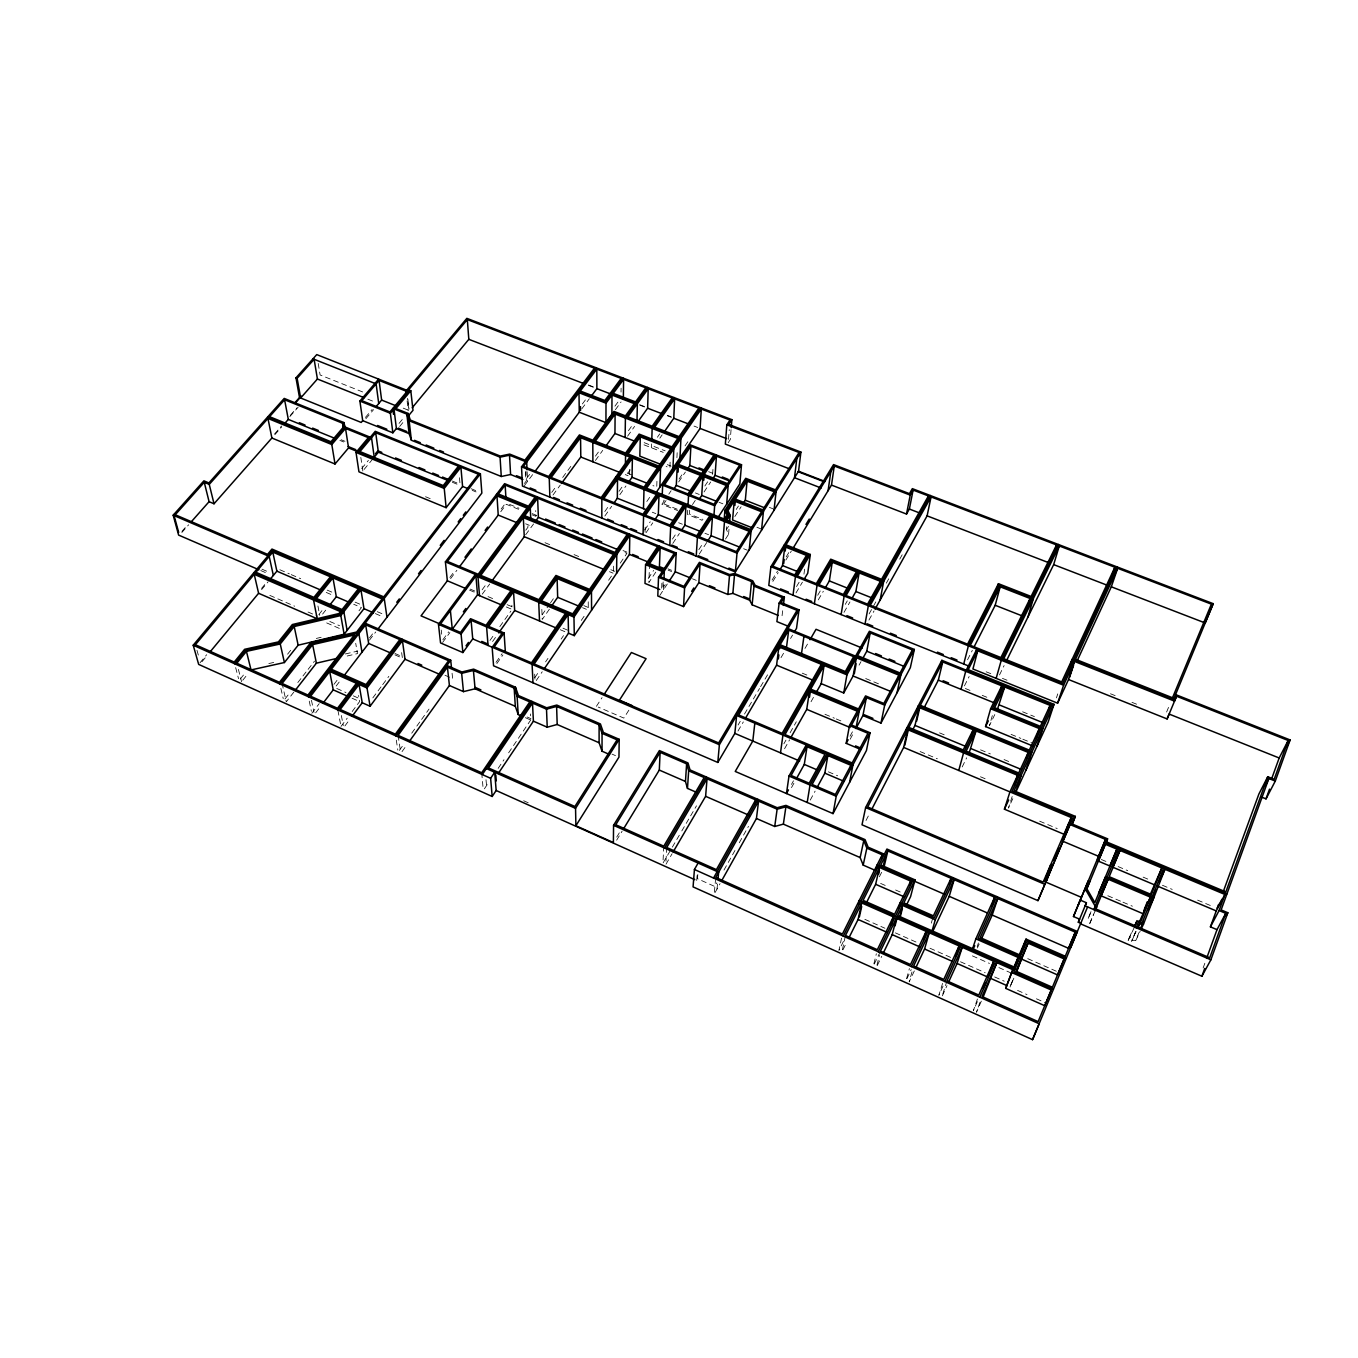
<?xml version="1.0" encoding="UTF-8"?>
<svg xmlns="http://www.w3.org/2000/svg" width="1358" height="1358" viewBox="0 0 1358 1358"><rect width="100%" height="100%" fill="white"/><g stroke="black" fill="none" stroke-linecap="round" stroke-linejoin="round"><path stroke-width="0.75" stroke-dasharray="5 3.75" d="M613.375 571.175L613.426 564.894M621.03 392.089L621.081 388.184M632.081 474.994L627.769 473.28L627.837 469.444M629.603 474.4L629.705 468.612M645.033 532.166L645.22 525.835M651.534 447.784L651.653 443.913M649.514 563.706L648.903 582.497L655.914 571.905M656.933 481.309L656.746 487.064L652.943 485.57M677.235 509.216L663.773 503.869L663.926 500.05M661.669 588.15L661.923 581.903M663.145 581.971L662.891 588.235L665.216 584.687M663.536 589.762L663.79 583.516M670.122 462.178L669.884 467.95L666.133 466.473M676.929 457.697L677.286 449.99M663.79 846.17L662.925 863.213L671.31 848.869M666.727 847.477L665.81 864.52L672.091 853.741M687.725 510.252L687.487 514.478L702.222 520.352M689.592 510.235L689.372 514.054L702.935 519.452M712.594 474.383L713.001 468.629M728.516 439.364L729.263 429.705M731.062 429.62L730.281 439.585L727.107 444.321M696.705 880.51L697.163 874.688M697.808 874.484L697.469 878.711L714.783 886.485L716.837 882.836M725.495 539.075L728.584 534.254L726.445 529.569L726.785 525.359M728.584 534.254L729.28 525.818M714.342 892.121L715.547 879.526M717.007 889.066L717.635 882.751M782.072 615.7L783.091 607.45M803.953 574.145L804.802 567.882M841.536 938.14L838.955 950.345L843.607 941.043M842.435 949.683L845.474 935.458M873.89 963.824L876.351 953.74M876.962 965.199L879.458 955.132M906.618 978.524L909.402 968.543M911.982 971.938L909.164 981.919L914.307 970.953M931.316 923.134L932.878 917.668M992.325 715.615L989.473 725.528L994.905 714.325M942.571 983.396L938.853 995.278L943.895 984.21M946.967 980.849L941.977 996.67L947.001 985.602M1012.168 796.535L1008.451 808.061L1013.747 796.603M1056.439 697.876L1057.763 693.87M977.2 946.577L978.405 942.978M977.437 999.013L973.33 1010.776L978.252 999.59M979.933 1002.391L976.47 1012.202L981.393 1000.999M1203.137 967.965L1205.921 960.293M1010.029 987.062L1013 979.118M1012.627 980.34L1010.641 985.636L1014.375 976.962M1136.052 931.299L1131.842 940.33L1135.882 940.33L1138.87 932.708M1135.526 931.911L1133.37 937.393L1129.33 937.393L1128.125 940.449M1089.829 923.321L1093.597 914.172M1166.607 712.033L1169.917 704.055M1089.761 923.542L1095.94 908.977M977.404 947.952L979.152 944.082M1129.33 937.393L1132.691 930.162M1128.362 940.177L1135.067 925.749M1131.503 941.535L1135.899 931.978M906.923 978.711L911.218 969.578M1135.882 940.33L1140.126 931.299M874.263 964.027L879.526 953.18M877.336 965.402L881.715 956.355M962.194 766.931L966.658 757.798M999.505 674.943L1004.105 665.59M842.945 949.819L846.73 942.231M879.39 876.776L881.902 871.751M964.435 685.875L969.154 676.505M967.558 659.767L972.328 650.38M866.014 820.47L869.884 812.984M850.057 736.223L853.91 729.093M850.142 739.261L853.995 732.132M810.251 800.117L815.106 791.137M791.476 784.449L793.479 780.816M791.493 787.623L794.447 782.259M859.088 665.148L861.006 661.669M715.089 892.495L720.046 883.634M868.95 620.063L874.043 610.947M723.967 870.088L735.204 850.04M739.278 842.758L748.462 826.36M869.12 613.901L876.929 599.913M886.316 583.159L890.441 575.775M899.743 559.156L902.832 553.623M784.568 748.733L789.609 739.787M811.032 701.73L814.087 696.298M783.889 743.794L785.959 740.127M790.101 732.777L796.314 721.777M845.304 604.344L847.29 600.864M844.014 612.356L849.955 601.934M804.971 648.445L808.995 641.485M672.363 847.086L680.748 832.743M681.801 830.943L696.484 805.837M818.297 599.863L823.321 591.256M738.09 724.985L740.229 721.336M744.507 714.036L759.512 688.523M760.582 686.69L769.154 672.108M790.56 638.481L792.546 635.103M737.971 731.062L743.335 721.913M781.02 657.611L784.211 652.163M817.703 595.279L821.777 588.337M796.009 592.92L802.408 582.175M796.535 586.554L799.726 581.224M772.04 580.07L777.472 571.175M786.197 556.865L789.49 551.467M616.702 837.122L620.012 831.69M772.855 581.411L778.219 572.601M785.858 560.056L791.273 551.161M616.651 840.178L622.117 831.181M628.856 710.2L623.831 718.093L598.25 707.077M736.223 509.454L738.429 506.008M726.445 529.569L728.499 526.378M734.848 516.515L741.129 506.755M698.827 549.684L703.155 543.03M699.234 554.047L706.788 542.385M596.417 706.296L602.052 697.622M659.767 595.517L667.796 583.227M648.241 578.559L653.622 570.428M672.821 543.404L679.39 533.49M692.478 504.599L696.977 497.843M704.87 485.994L708.18 481.021M672.465 539.075L676.861 532.472M704.055 491.952L710.675 481.988M484.382 788.811L488.863 782.174M498.165 768.356L503.971 759.716M508.622 752.824L530.706 720.012L530.401 713.969M646.085 532.642L652.757 522.813M581.275 620.419L585.96 613.544M608.622 580.222L613.358 573.263L609.487 571.684M620.25 563.146L626.904 553.368L623.05 551.806M664.198 500.915L661.889 504.293L677.642 510.574M668.781 494.159L671.09 490.781M679.068 479.034L683.566 472.397M644.677 529.976L650.227 521.795M663.773 503.869L666.048 500.508M678.661 481.954L685.366 472.075M534.797 677.642L539.584 670.631M545.577 661.872L547.97 658.375M561.126 639.109L563.519 635.612M536.257 680.528L542.232 671.769M646.815 501.509L651.229 495.093M685.043 445.882L689.643 439.194M549.362 609.233L542.232 619.452L541.74 607.009M542.063 614.919L549.277 604.582M550.482 602.85L555.303 595.958M496.841 663.57L502.901 654.946M604.802 511.559L609.555 504.786M619.01 491.324L623.712 484.653M657.391 437.242L659.716 433.932M604.853 516.023L611.66 506.33M619.842 494.668L625.936 485.977M659.818 438.193L662.144 434.883M627.769 473.28L630.18 469.868M495.993 662.348L502.07 653.707M489.983 640.416L494.889 633.524M499.812 626.632L510.863 611.134M492.581 641.519L497.486 634.627M628.448 430.673L632.811 424.596M399.371 750.397L404.311 743.505M411.729 733.184L420.386 721.132M421.608 719.417L429.026 709.08M627.583 436.19L634.593 426.395M402.036 751.619L406.891 744.846M595.415 460.498L602.731 450.364M595.432 456.152L600.321 449.396M482.26 594.176L489.678 584.042M525.665 534.78L533.558 523.967M442.878 639.788L448.683 631.86M551.738 492.394L556.593 485.757M562.67 477.473L572.38 464.215M614.936 406.161L618.552 401.221M442.606 642.453L449.871 632.556M482.158 589.779L485.825 584.772M525.767 530.214L527.956 527.227L527.77 523.407M552.978 495.042L560.226 485.129M615.395 409.709L621.064 401.951M372.822 697.893L381.445 686.299M382.684 684.636L388.846 676.352M450.601 578.644L456.865 570.275M500.762 511.711L506.313 504.293L521.116 510.319M341.011 726.428L347.224 718.144M352.18 711.524L359.615 701.577L358.546 695.483M529.603 474.417L525.835 479.459L525.461 471.752M582.378 403.954L586.011 399.099M524.409 483.465L526.361 480.868L525.919 471.226M524.375 485.655L532.625 474.621M581.801 408.826L589.338 398.743M344.898 725.953L349.855 719.333M449.854 577.422L454.896 570.699M501.17 509.012L505.77 502.867M311.814 713.306L319.198 703.665M333.949 684.364L337.667 679.509M369.495 637.904L374.638 631.164M369.444 640.178L375.708 631.979M315.684 712.831L320.709 706.262M336.139 686.045L341.062 679.594M358.987 610.777L361.466 607.603L353.725 604.276M284.976 698.997L290.12 692.41M297.826 682.548L301.68 677.608M302.953 675.961L306.806 671.022M308.096 669.375L314.513 661.142M293.803 692.156L286.283 701.814L282.549 685.518M287.573 654.2L292.564 647.919M318.824 614.597L323.815 608.299M322.593 614.105L326.327 609.386M240.298 678.966L245.408 672.634M242.759 680.239L247.496 674.349M199.999 662.789L206.688 654.709M261.534 588.438L266.898 581.988M202.002 661.686L207.401 655.167M261.585 589.661L268.12 581.767M361.652 468.561L368.408 460.396M399.048 423.407L404.141 417.262M364.097 469.461L372.958 458.732M399.642 426.48L404.99 420.012M365.879 418.739L373.586 409.607M365.404 417.449L372.16 409.454M290.442 415.175L296.791 407.977M274.656 433.864L281.564 426.005M289.865 416.583L298.166 407.162M274.808 434.73L281.547 427.057M181.921 531.351L187.302 525.257M181.853 532.489L188.66 524.782M316.278 638.447L322.287 637.021M345.356 653.962L357.697 651.093M347.207 655.999L357.477 653.605L355.711 643.285M268.85 663.536L276.692 661.787M588.506 384.976L594.414 387.251M639.703 404.701L645.61 406.976M667.27 415.31L671.208 416.821M588.625 385.468L594.515 387.743M639.771 405.176L645.237 407.281M667.406 415.82L671.361 417.347M694.006 426.072L697.689 427.481M644.184 442.657L651.551 445.543M653.996 446.493L665.148 450.839M643.981 444.83L663.247 452.367M708.621 471.684L712.509 473.212M667.304 464.657L671.124 466.15M769.409 507.383L773.33 508.927M695.415 492.954L699.234 494.465M719.044 502.29L722.897 503.801M625.257 474.604L628.126 475.741M756.949 527.294L760.819 528.822M362.637 391.953L320.115 374.978L318.095 362.756M403.224 408.147L409.013 410.456L407.621 398.318M1110.488 693.768L1116.344 696.094M1131.961 702.341L1137.817 704.683M652.264 512.204L655.795 513.613M678.644 522.745L682.344 524.222M704.921 533.253L708.57 534.712M743.624 548.717L747.375 550.211M367.865 399.184L375.623 402.291M986.146 671.786L991.934 674.128M1002.408 678.355L1008.128 680.647M965.368 688.523L970.987 690.798M982.224 695.364L987.843 697.656M1022.625 711.796L1034.389 716.583M452.299 481.055L460.124 484.229M471.073 488.693L478.254 491.613M509.556 504.395L518.977 508.231M532.183 513.596L537.853 515.904M623.016 550.55L626.904 552.129M667.949 568.832L671.616 570.309M692.461 578.797L696.281 580.358M452.367 482.294L460.158 485.451M472.211 490.357L476.064 491.936M532.217 514.835L535.918 516.346L535.68 510.608M668.119 570.139L671.599 571.548M341.164 439.737L344.966 441.299M339.89 440.416L343.71 441.978M525.631 523.798L529.348 525.325M545.016 542.708L550.822 545.101M574.061 554.624L579.866 557.001M610.828 569.715L614.699 571.294M1011.048 734.372L1020.86 738.396M1022.829 739.21L1032.64 743.233M425.546 496.739L431.42 499.15M865.725 678.559L879.067 684.042M802.255 673.161L807.908 675.486M939.566 732.879L945.423 735.306M980.578 749.854L990.355 753.911M1004.071 759.58L1009.945 762.025M583.838 605.617L589.678 608.061M582.565 607.705L586.384 609.301M920.13 751.568L937.36 758.766M980.493 776.776L986.248 779.186M824.951 714.257L834.372 718.195M836.256 718.976L841.909 721.336M1039.651 821.183L1057.186 828.55M470.157 589.083L475.826 591.477M488.014 596.603L493.752 599.031M507.162 604.683L514.835 607.909M562.976 628.194L568.646 630.587M469.562 590.153L475.13 592.495M506.347 606.975L512.085 609.403L511.847 605.244M560.26 629.722L565.913 632.098M1101.287 859.478L1108.671 862.602M1118.126 866.591L1127.751 870.648M1143.13 877.132L1148.885 879.56M1162.448 885.28L1172.209 889.405M1197.62 900.133L1213.254 906.72M828.38 771.836L837.665 775.791M1107.822 895.737L1121.046 901.373M1122.947 902.17L1132.385 906.21M279.85 569.749L289.322 573.823M291.223 574.638L300.695 578.712M327.21 590.136L332.897 592.58M355.1 602.137L360.634 604.514M377.252 611.677L382.803 614.054M326.226 592.428L331.929 594.872M375.402 613.612L383.024 616.888M262.009 569.189L269.767 572.55M260.787 570.564L268.426 573.857M269.818 595.398L294.652 606.194M308.028 612.017L317.568 616.159M329.824 621.489L339.551 625.715M326.684 622.915L339.975 628.686M394.94 653.47L402.596 656.797M444.949 675.232L452.638 678.593L451.993 672.465M394.906 654.862L402.409 658.138L401.544 651.959M527.108 716.99L530.91 718.654M612.017 754.114L615.48 755.625M525.359 717.669L530.706 720.012M880.629 883.43L886.265 885.891M895.618 889.999L903.121 893.275M1027.734 958.663L1056.711 971.394M972.413 955.879L989.456 963.416M998.911 967.592L1012.151 973.465M864.859 919.332L884.941 928.244M895.397 932.878L916.582 942.282M930.009 948.24L950.99 957.56M960.513 961.787L985.144 972.718M994.667 976.945L1004.241 981.206M1017.566 990.406L1027.004 994.599M1036.443 998.792L1045.864 1002.985M336.75 688.472L345.984 692.58M353.352 695.856L358.885 698.318M352.078 698.233L359.615 701.577M523.662 800.745L529.399 803.325M196.961 650.278L199.083 657.73M238.414 669.392L241.571 681.716M235.664 667.627L238.533 678.711M280.868 688.421L283.228 698.606M309.251 701.135L311.389 711.269M311.457 700.287L314.004 712.441M317.925 605.974L319.724 615.378M337.904 710.285L340.62 724.408M341.35 715.513L343.268 725.596M396.298 740.144L397.826 750.125M398.098 735.374L400.508 751.33M360.821 457.408L362.841 470.988M407.892 399.337L409.013 409.131M407.111 400.899L408.232 410.693M441.248 630.061L441.706 634.186M481.7 772.753L483.125 788.455M459.479 477.727L459.989 483.533M486.011 779.73L486.537 785.62M534.679 674.145L534.967 680.256M527.142 471.718L527.583 481.36M588.235 601.798L588.303 610.098M1090.983 911.693L1087.945 919.06L1091.017 911.761"/><path stroke-width="1.5" d="M601.815 518.077L601.832 498.98L631.809 456.661M609.436 754.454L602.035 751.212L602.052 733.337L599.099 724.832L556.61 706.432L546.51 709.165L532.506 703.088L488.557 767.983L574.892 806.499L617.075 739.855L602.052 733.337M579 392.734L579.255 412.221L605.94 422.627L606.008 403.19L612 395.059L634.305 403.649L625.461 415.854L613.952 411.406L592.886 440.196L579.425 434.916L548.683 476.488L523.458 466.388L579 392.734L606.008 403.19M612 395.059L611.881 414.513L605.94 422.627M606.398 445.305L614.953 433.491L615.106 414.088L677.829 438.413L671.955 446.901L639.109 434.102L625.597 453.063L595.347 441.163L615.106 414.088M615.649 480.987L615.683 477.15M884.33 854.216L868.135 847.188L865.063 839.617L785.959 805.379L777.2 807.721L690.034 769.918L687.997 762.941L659.394 750.567L613.561 825.324L613.392 842.554L575.894 825.732L575.554 808.366L619.197 739.312L603.376 732.454L600.423 723.95L556.78 705.057L546.68 707.79L518.433 695.534L515.497 687.233L473.636 669.121L461.89 671.989L446.884 665.471M613.935 503.088L617.33 498.25L617.534 479.085L656.457 494.533L642.962 514.241L603.767 498.539L617.534 479.085M616.6 573.331L616.787 554.488M623.339 398.845L623.594 379.357L645.763 387.828L635.561 401.917L613.273 393.345L623.594 379.357M619.197 739.312L618.959 757.136L575.894 825.732M625.121 437.463L625.41 418.094M625.444 463.061L625.563 455.354M574.298 635.629L573.959 617.075L568.119 614.631L568.527 633.201L574.298 635.629L629.45 554.404L629.806 535.476L657.561 546.697L645.559 564.639L644.999 583.431L659.733 589.474M628.381 482.497L632.03 477.286L632.404 458.053L657.408 467.882L644.031 487.199L618.841 477.218L632.404 458.053M636.987 421.201L637.36 403.716M640.297 436.852L628.092 454.03L658.681 466.049L670.716 448.7L640.297 436.852L639.839 456.152L660.497 464.266M643.471 508.69L643.998 489.576M643.064 534.712L643.59 515.717L658.375 494.091M638.124 421.472L647.63 408.215L648.19 388.761L672.193 397.945L652.163 426.208L627.905 416.804L648.19 388.761M651.772 440.043L652.146 428.449M654.963 519.537L658.307 514.614L659.003 495.534L683.346 505.193L670.02 525.088L645.525 515.259L659.003 495.534M659.852 487.132L660.565 467.95M645.559 564.639L662.348 571.48L658.528 577.269L657.798 595.992L683.532 606.568L698.861 582.65L700.083 563.876L729.484 575.758L734.525 574.689L751.568 581.58L754.029 586.147L752.111 604.785L778.27 615.429M660.158 547.749L649.514 563.706L663.672 569.477L674.247 553.436L660.158 547.749L659.428 566.609L664.639 568.73M662.263 494.736L662.636 485.179L690.271 444.847L741.519 464.742L739.855 483.906L717.754 517.873M663.96 579.34L664.317 571.005L647.528 564.181L659.513 546.239M664.469 431.555L673.772 418.281L674.637 398.879L698.827 408.13L679.068 436.631L654.624 427.159L674.637 398.879M623.22 829.382L659.309 770.071L660.107 752.349L686.622 763.841L688.659 770.818L687.487 788.404L697.044 792.58M672.957 468.018L673.823 448.768M669.817 545.509L670.665 526.564L685.264 504.752M674.026 488.778L676.301 485.417L677.218 466.235L700.422 475.334L687.912 493.973L664.537 484.738L677.218 466.235M678.1 472.092L678.287 468.238M679.985 457.765L680.935 438.481M668.866 581.597L675.265 571.803L676.199 552.978L504.616 483.652L445.407 561.873L447.342 580.783L421.031 615.853L439.771 623.882M681.58 530.197L684.873 525.24L685.909 506.211L709.894 515.734L696.756 535.782L672.6 526.106L685.909 506.211M687.606 468.782L689.83 465.488L690.899 446.239L713.935 455.185L701.662 473.484L678.457 464.402L690.899 446.239M687.963 506.008L688.557 495.415L715.802 454.76M683.532 606.568L684.585 587.912L700.083 563.876M656.389 492.19L700.117 428.432L701.288 409.064L730.027 420.046L726.819 424.816L725.342 444.1L789.015 468.68M696.23 556.169L697.418 537.276L711.813 515.293M699.489 498.844L701.73 495.449L702.952 476.319L726.326 485.485L713.985 504.276L690.458 494.991L702.952 476.319M703.817 480.223L704.191 474.485L716.447 456.152L739.669 465.166L727.548 483.618L704.191 474.485M687.487 788.404L685.467 781.461L686.622 763.841M712.882 478.678L715.089 475.351L716.447 456.152M707.874 540.722L711.117 535.731L712.475 516.753L749.192 531.334L736.342 551.637L699.353 536.834L712.475 516.753M713.884 516.295L714.648 505.736L741.519 464.742M694.43 869.493L693.072 886.893L1032.555 1039.651L1039.176 1023.762L694.43 869.493L698.097 863.06M731.232 427.617L731.86 419.656L466.846 318.349L406.687 390.238M724.238 518.79L724.9 510.353L745.729 478.305L775.418 489.882L799.081 452.503L726.819 424.816M722.982 540.467L724.493 521.523M726.683 504.141L728.211 485.044L676.573 464.826M673.144 851.941L705.617 796.314L707.043 778.796L755.676 799.896L755.201 803.749M729.619 521.608L730.146 515.293L727.99 510.591L734.203 501L761.566 511.762L750.414 529.399L727.022 520.131L730.146 515.293M734.203 501L732.59 520.012L751.908 527.668M734.882 505.448L735.255 501.221M752.111 604.785L749.684 600.236L732.862 593.395L727.888 594.464L729.484 575.758M475.402 574.434L438.481 624.357L440.552 642.945L462.874 652.57L461.075 634.05L471.073 620.3L502.019 633.473L492.156 647.359L493.565 665.793L717.805 762.449L719.384 744.71L799.013 609.861L781.105 602.596L784.381 597.147L755.167 585.332L752.688 580.766L734.644 573.483L729.602 574.553L699.421 562.348L683.923 586.35L660.514 576.794L676.199 552.978M732.862 593.395L734.525 574.689M596.264 367.814L521.523 466.812L522.474 486.079L735.34 571.939L737.021 553.147L800.914 452.078L728.652 424.409L731.86 419.656M743.233 503.495L745.321 500.236L747.07 481.156L774.23 491.749L762.772 509.861L735.425 499.116L747.07 481.156M749.26 549.769L751.093 530.876L616.939 477.66M718.043 878.541L718.654 872.226M717.805 762.449L734.848 733.405L736.63 715.496L852.977 764.741L849.616 782.293M749.684 600.236L751.568 581.58M761.499 530.282L763.468 511.321L733.541 499.54M774.009 510.353L776.114 491.307L746.391 479.73L726.445 510.472L728.601 515.174L725.121 520.572M1073.652 659.801L1173.533 699.455L1213.22 603.665L912.338 488.642L909.453 493.667L833.557 464.589L770.903 566.676L768.798 585.4L968.729 666.048M754.827 723.203L752.79 741.061L735.238 771.446L833.031 813.612L866.455 750.499L870.02 732.743L851.534 725.019L866.37 697.605L884.686 705.158L880.969 723.084L862.907 715.564L866.37 697.605M780.358 569.087L782.514 565.556L784.771 546.765L806.482 555.388L794.719 574.977L772.838 566.218L784.771 546.765M754.029 586.147L782.412 597.622L779.136 603.088L776.895 621.625L788.675 626.428M783.702 563.604L784.194 559.428M785.213 551.076L785.722 546.901M796.806 458.563L794.498 477.71L821.115 488.014M798.606 456.339L799.081 452.503M735.34 571.939L798.555 471.243L800.914 452.078M722.066 880.018L756.44 818.501L758.579 801.152L777.132 809.198L785.892 806.839L863.773 840.568L866.845 848.156L863.179 865.097L874.518 870.054M783.362 605.396L784.381 597.147M745.474 718.246L776.589 665.165L778.864 646.866L821.318 664.317L820.69 668.357M778.338 658.97L778.847 654.912M779.611 648.801L780.12 644.727L788.726 630.146L853.605 656.644L845.338 671.531L780.12 644.727M786.333 648.547L788.726 630.146M793.021 595.177L795.449 576.522L808.4 554.93L784.058 545.271M799.013 609.861L796.518 628.347L794.532 631.725M780.51 752.858L782.921 735.085L823.321 663.807M834.27 465.998L831.503 485.095L906.516 514.054L910.233 495.11L834.27 465.998L785.976 544.813L810.319 554.471L807.738 573.229L804.547 578.593M756.44 818.501L774.722 826.479L777.132 809.198M801.356 654.709L803.936 636.359M828.091 490.713L830.824 471.633M805.634 748.886L806.245 744.965L788.998 776.029L786.469 793.53L788.472 789.898M814.376 603.784L817.058 585.179L831.469 560.701L882.327 580.868M774.722 826.479L783.362 824.136L785.892 806.839M790.611 738.005L806.737 709.351L809.453 691.324L857.271 711.202L849.497 725.562L846.204 743.352L860.802 749.497M809.487 697.129L810.709 689.117L824.102 665.471L846.917 674.858L843.742 692.97L821.217 683.651L824.102 665.471M825.341 587.81L829.365 580.918L832.233 562.229L856.406 571.82L843.386 594.464L819.01 584.704L832.233 562.229M796.416 778.694L804.292 764.418L807.042 746.713L824.985 754.318L809.215 783.226L791.103 775.469L807.042 746.713M807.195 802.476L810.013 785.043L827.056 753.775M841.111 614.563L844.15 596.026L858.324 571.345M851.941 598.471L855.896 591.511L859.105 572.872L880.408 581.326L879.645 585.468M817.058 787.538L824.832 773.16L827.871 755.54L850.906 765.301L850.176 769.205M843.742 692.97L853.096 675.995L856.389 657.781L898.928 675.164L898.079 679.187M854.284 673.857L856.117 663.739M864.995 624.205L868.356 605.719L930.281 495.5M833.031 813.612L836.222 796.263L870.02 732.743M862.924 658.189L866.777 651.212L870.189 632.879L912.372 649.939L911.49 653.979M856.287 726.564L859.291 710.658L808.689 689.626M880.154 599.981L883.685 581.394M906.516 514.054L909.368 509.029L913.102 490.068L928.431 495.925L927.65 499.71M1037.97 900.643L1073.295 816.956L1011.982 791.341L1052.043 704.853L941.875 660.327L865.623 807.552L862.007 824.798L1037.97 900.643L1070.002 824.527L1105.548 839.431L1097.4 859.291M875.061 609.114L927.107 515.853L931.062 496.926L1056.558 544.931L1055.438 548.666M863.179 865.097L860.157 857.577L863.773 840.568M897.044 692.733L900.914 674.654L787.98 628.55M778.134 645.237L846.119 673.195L869.392 631.266L914.341 649.43L910.335 667.661L880.969 723.084M858.443 904.445L859.359 900.303M848.614 938.446L858.086 919.468L861.753 902.951L893.309 916.888L891.238 925.087M859.376 916.888L861.685 906.55M905.956 731.894L906.855 727.939L1019.654 774.773M871.802 809.232L903.664 747.426L907.704 729.67L1017.617 775.333L1014.528 785.009M875.842 870.529L877.115 864.927M904.818 745.169L908.875 727.413L919.162 707.518L973.16 729.755L970.97 737.632M866.608 902.408L875.638 884.296L879.509 867.507L910.709 881.104L909.741 884.805M881.342 858.562L882.208 854.81L866.845 848.156M878.609 874.314L879.475 870.58M916.939 711.779L918.314 705.821L1030.247 751.891M912.236 730.791L915.003 725.41L919.162 707.518M916.616 721.2L920.317 705.294L942.724 661.974L1001.814 685.858L999.505 693.836M882.768 868L885.84 854.861M883.837 867.864L887.809 850.94L951.075 878.337L949.446 883.905M940.907 664.368L941.875 660.327M923.864 708.214L938.344 680.12L942.724 661.974M898.741 908.315L900.15 902.815M883.464 952.739L892.206 934.627L896.382 918.246L926.139 931.384L923.83 939.532M895.041 925.867L897.146 917.668M963.722 664.028L968.407 645.814L999.301 585.247L1031.978 598.012M899.76 916.446L902.595 905.463L935.272 919.824L932.114 930.739M900.065 917.533L902.425 908.366M961.006 689.338L965.708 671.259M887.809 850.94L880.782 864.978L914.986 879.865L910.607 896.552L906.94 904.156M975.265 655.269L976.86 649.192L966.251 670.173M1057.61 703.172L1063.586 685.23L977.726 650.822L972.922 669.002L1057.61 703.172L1068.525 679.526L1074.568 661.448L1174.534 701.135L1176.554 696.247L1288.182 740.483L1274.177 779.305L1267.778 776.725L1258.9 794.006L1223.643 890.627M996.976 589.253L998.453 583.702L1031.095 596.451L1056.558 544.931M974.229 646.612L995.193 605.278L1000.167 586.792L1030.094 598.488L1027.955 605.855M958.748 770.461L963.569 752.875M969.323 752.315L976.046 730.944L1028.244 752.434L1026.359 758.29M996.161 678.372L1001.27 660.26M1033.557 746.289L985.569 726.581L990.644 708.74L1001.814 685.858M916.022 967.303L924.577 949.021L929.245 932.759L959.087 945.949L955.879 956.032M997.638 708.706L1004.665 687.012L1050.09 705.379L1048.138 711.32M1027.972 616.973L1033.37 598.555M932.318 932.386L949.225 896.331L954.148 879.661L994.65 897.214L991.595 906.38M1006.855 659.988L1053.672 564.622L1059.257 545.967L1114.884 567.237L1111.099 578.355M903.664 747.426L1071.241 817.533L1064.859 834.627L1004.428 809.198L1009.928 791.901L1017.617 775.333M948.682 981.902L957.067 963.45L962.228 947.324L993.716 961.243L988.794 975.231M1021.131 775.384L1015.512 792.783L1048.121 722.167L1054.012 704.327L968.22 669.664L977.726 650.822M1036.12 738.413L1039.311 728.584L990.644 708.74M1026.02 770.037L1031.724 752.485M1036.952 746.34L1042.757 728.652M972.294 949.649L975.859 938.853L994.65 897.214M1068.882 669.29L1072.226 659.241M1069.51 677.387L1073.55 665.335M992.189 915.054L997.757 898.555L1075.281 932.131L1068.559 948.325L992.189 915.054L981.749 938.276M1077.335 660.412L1111.302 586.809L1117.651 568.289L1211.387 604.14L1171.869 699.336M983.022 997.281L996.891 962.652L1012.83 969.697L1005.718 988.369L1044.743 1005.718L1051.245 990.016L1011.625 972.498L1012.83 969.697M1087.588 906.923L1080.544 923.847L1201.898 976.232L1210.878 959.817L1227.836 912.729L1221.131 909.911L1268.864 778.507L1275.281 781.088L1290.1 739.94L1175.553 694.566M1206.617 958.375L1217.006 929.653L1225.765 913.357L1219.077 910.539L1210.419 926.852L1217.006 929.653M1271.495 779.203L1279.185 757.985L1288.182 740.483M1201.898 976.232L1204.716 968.458M1261.276 796.959L1266.012 798.877L1269.526 789.151M1225.765 913.357L1209.74 957.78L1138.242 927.107L1139.43 924.085L1143.521 924.085L1164.926 869.29L1224.916 894.464L1219.077 910.539M1267.778 776.725L1225.85 891.917L1106.346 841.807L1107.585 838.837L1072.039 823.95L1075.332 816.379L1014.019 790.763L1054.012 704.327M1210.419 926.852L1216.242 910.912L1224.916 894.464M1218.601 904.428L1217.158 908.366L1221.996 899.234M1044.455 881.529L1050.685 864.791M1005.718 988.369L1011.625 972.498M1052.212 865.436L1045.983 882.174L1081.477 897.383M1014.154 968.118L1018.127 957.441L975.859 938.853M1068.474 823.899L1062.109 840.942L1064.18 836.205M1020.011 955.268L1026.054 939.108L1065.266 956.236M1021.878 957.492L1016.531 971.717L1028.074 943.148L1064.146 958.935L1057.526 974.908L1021.98 959.274M1072.464 823.966L1075.332 816.379M1163.857 867.372L1142.248 922.608L1138.157 922.608L1136.137 927.752M1141.093 926.988L1143.334 921.267M1149.207 906.261L1155.692 889.643M1139.837 920.911L1150.379 897.129L1108.162 879.22L1101.117 895.839L1142.723 913.578M1144.455 909.147L1147.408 901.61M1149.632 895.957L1161.803 867.983L1119.994 850.431L1112.864 867.253L1154.062 884.652M1150.379 897.129L1140.975 921.131L1136.884 921.131L1134.371 926.546M1161.803 867.983L1151.397 894.566L1109.214 876.691L1119.994 850.431M1136.884 921.131L1135.067 925.749L1095.94 908.977M1078.32 922.269L1079.61 919.179L1073.465 916.531L1080.17 900.065L1086.417 902.747L1078.32 922.269L1080.764 923.321L1032.555 1039.651M1078.269 905.073L1088.25 880.765M1086.027 890.661L1089.812 881.427M1105.327 844.269L1098.401 861.159L1109.825 865.98L1116.904 849.14L1105.327 844.269L1086.247 890.271M1106.057 842.588L1107.585 838.837M1116.904 849.14L1094.854 902.629L1086.807 888.624M1093.835 909.605L1118.958 848.546M1095.108 910.505L1108.162 879.22M1068.525 679.526L1167.116 718.942L1169.119 714.07L1279.185 757.985M1086.417 902.747L1085.11 905.854L1210.878 959.817M1051.245 990.016L1038.14 1021.623L982.021 996.517L996.891 962.652M1052.094 988.013L1064.146 958.935M1064.74 957.526L1075.281 932.131M1205.361 622.558L1213.22 603.665M1070.664 947.697L1077.403 931.486L886.927 849.039L843.267 936.103M1073.465 916.531L1105.548 839.431M1167.116 718.942L1176.554 696.247M1098.571 893.275L1105.582 876.64M1095.244 910.573L1096.789 906.923M1028.074 943.148L1015.988 971.174L1052.399 987.249M1018.127 957.441L1014.019 966.964L897.655 915.615L902.595 905.463M1026.054 939.108L1019.298 954.759L980.204 937.58L997.757 898.555M1071.241 817.533L1043.148 882.089L867.711 806.975L907.704 729.67M1049.496 869.935L1052.026 864.129M1053.706 860.276L1058.748 848.665M979.797 997.196L995.906 960.598M993.716 961.243L978.812 995.091L946.967 980.849L962.228 947.324M983.175 988.42L985.636 982.819M973.058 949.412L974.755 945.66M996.789 896.586L978.032 938.208L1020.299 956.796M944.761 981.511L961.26 945.304M959.087 945.949L943.793 979.424L913.662 965.945L929.245 932.759M1063.586 685.23L1074.568 661.448M1117.651 568.289L1075.57 659.309L1172.531 697.774M1028.244 752.434L1018.704 772.991L966.149 751.178L976.046 730.944M1039.311 728.584L1029.313 750.125L920.317 705.294M1050.09 705.379L1040.364 726.326L994.616 707.688L1004.665 687.012M1114.884 567.237L1061.718 681.903L1003.749 658.681L1059.257 545.967M1004.428 809.198L1008.655 800.049M1116.717 566.778L1062.652 683.566L770.903 566.676M1143.725 911.031L1147.985 901.882M1137.732 927.701L1139.43 924.085M1158.866 882.259L1164.926 869.29M935.272 919.824L954.148 879.661M1148.036 909.979L1154.045 897.18M951.075 878.337L933.404 915.835L903.851 902.866L914.986 879.865M926.139 931.384L910.522 964.536L880.459 951.092L896.382 918.246M911.456 966.607L928.312 930.756M953.214 877.726L934.338 917.838L901.678 903.477M1140.975 929.5L1143.521 924.085M985.569 726.581L988.318 720.894M893.309 916.888L877.353 949.7L845.474 935.458L861.753 902.951M910.709 881.104L894.582 914.257L863.06 900.354L879.509 867.507M878.253 951.754L912.848 880.493L878.626 865.572M1003.766 685.332L992.63 708.214L1041.297 728.058M973.16 729.755L963.229 749.956L908.875 727.413M964.129 751.721L975.163 729.212M1030.094 598.488L1000.914 657.561L970.342 645.305L1000.167 586.792M1001.814 659.19L1058.391 544.473M882.208 854.81L842.401 934.066L715.751 877.421L758.579 801.152M998.453 583.702L967.558 644.184L870.308 605.244L931.062 496.926M1265.198 785.637L1268.864 778.507M1286.365 747.172L1290.1 739.94M1266.012 798.877L1275.281 781.088M850.906 765.301L835.391 794.447L812.118 784.466L827.871 755.54M898.928 675.164L883.854 703.461L865.555 695.907L858.494 708.961L810.709 689.117M912.372 649.939L900.082 672.991L857.577 655.642L870.189 632.879M884.686 705.158L914.341 649.43M846.204 743.352L848.139 739.787M855.913 728.55L862.907 715.564M1226.019 916.107L1227.836 912.729M846.917 674.858L856.389 657.781M755.676 799.896L716.413 869.629L666.727 847.477L707.043 778.796M816.124 692.682L821.217 683.651M713.527 878.049L757.798 799.319M880.408 581.326L867.575 604.157L846.085 595.551L859.105 572.872M928.431 495.925L881.546 579.323L830.723 559.19L816.311 583.634L797.384 576.047L810.319 554.471M821.318 664.317L782.14 733.337L738.718 714.97L778.864 646.866M809.453 691.324L784.992 734.542L852.162 762.958L867.966 733.286L849.497 725.562M910.233 495.11L913.102 490.068M810.013 639.737L816.039 629.297L862.143 648.055M664.52 848.071L706.313 776.98M805.956 524.443L809.249 519.045M793.445 547.614L831.503 485.095M660.107 752.349L615.768 824.73L663.79 846.17L704.191 777.557L688.659 770.818M691.629 591.375L693.819 587.946M604.31 694.142L631.385 652.502L646.085 658.681L619.452 700.151L631.86 705.464M492.173 796.484L496.162 790.492L494.685 772.261L490.628 778.304L492.173 796.484L198.675 664.401L193.209 645.22L272.381 550.584L384.229 598.471L386.979 617.228M498.267 773.483L533.405 721.183L532.506 703.088M482.277 774.569L531.895 701.373M544.626 668.255L568.527 633.201M629.178 533.983L573.348 615.463L445.407 561.873M573.959 617.075L629.806 535.476M567.508 613.018L532.098 664.469L532.998 682.802M568.119 614.631L534.186 663.96L718.654 742.945L797.044 610.336L779.136 603.088M644.643 488.642L700.66 407.723M701.288 409.064L646.561 488.218L724.442 519.096L727.056 515.055L724.9 510.353M551.738 605.838L557.663 597.316L557.12 578.559L588.15 591.409L572.736 613.867L541.486 600.779L557.12 578.559M539.449 601.271L556.542 576.997L590.153 590.934M652.757 427.566L674.026 397.538M504.09 632.964L494.244 646.849L531.504 662.806L565.471 613.51L513.562 591.765L488.693 626.411L504.09 632.964L505.329 651.484M498.709 632.896L514.665 610.489L513.562 591.765M626.208 454.455L639.703 435.477L672.583 448.276M409.318 741.451L449.413 685.501L447.427 667.151L461.652 673.33L473.416 670.445L514.173 688.099L517.109 696.416L518.213 714.546L521.778 716.107M462.874 652.57L472.737 638.905L471.073 620.3M513.001 590.187L486.605 626.904L488.065 645.474M447.427 667.151L398.098 735.374L481.7 772.753L529.773 701.899L517.109 696.416M466.032 645.831L468.493 642.419M626.038 417.212L647.596 387.437M395.908 735.917L450.703 660.209L365.166 623.186M593.463 441.588L614.529 412.747L679.696 438.006M492.139 580.664L524.273 536.699L523.322 517.619L613.51 554.42L589.542 589.372L555.948 575.452L538.871 599.693L480.766 575.351L523.322 517.619M535.969 520.657L538.396 517.347L537.632 498.216L627.226 534.424L614.885 552.434L524.731 515.701L537.632 498.216M463.367 611.83L465.845 608.452M475.945 575.996L440.569 623.865L460.532 632.421L470.53 618.688L486.045 625.291L510.964 590.662L475.945 575.996L477.507 594.821L452.299 629.246L450.381 610.574M561.448 483.465L580.8 457.018L580.562 437.666L629.908 457.069L601.238 497.537L551.178 477.49L580.562 437.666M623.016 378.05L605.43 401.849L578.457 391.41M478.729 575.826L537.072 496.756M370.089 706.245L405.007 659.258L402.443 640.738L448.581 660.718L395.382 734.152L340.196 709.47L359.055 684.449L367.016 687.98L370.089 706.245L362.23 702.748L359.055 684.449M459.377 566.931L498.233 515.072L496.977 495.891L527.057 508.113L478.186 574.281L447.427 561.397L496.977 495.891M535.154 471.243L579.255 412.221M591.85 395.382L596.875 388.66L596.824 369.121L621.183 378.441L604.87 400.508L580.307 391.019L596.824 369.121M352.333 716.005L362.23 702.748M401.934 639.092L366.524 686.265L329.23 669.783M367.016 687.98L402.443 640.738M464.962 557.272L471.26 548.887M485.112 530.418L487.641 527.057M505.159 485.078L498.403 494.006L528.466 506.211L535.12 497.198L505.159 485.078L505.957 498.539M338.006 709.996L358.58 682.751M396.74 602.273L399.303 598.912M418.502 573.823L421.048 570.479M440.247 545.373L444.083 540.348M458.172 521.947L460.718 518.603M463.282 515.259L465.845 511.898M378.22 628.703L481.852 493.073L480.392 473.806L375.249 431.318L357.986 451.993L443.743 486.996L460.396 465.726M323.204 702.986L333.236 689.847L329.688 671.463L356.407 683.278L337.514 708.265L310.609 696.23L329.688 671.463M343.523 676.369L368.663 643.437L365.658 624.799L399.829 639.601L366.032 684.568L331.386 669.256L365.658 624.799M308.419 696.756L480.392 473.806M331.81 444.541L345.526 428.415L368.358 437.666L356.017 452.418L358.953 471.837L446.137 507.671L462.586 486.453L460.905 467.135L478.457 474.231L383.754 596.875L271.973 549.056L267.543 554.336L175.25 514.75L204.26 482.294L209.251 484.399L214.021 503.767L271.889 438.023L267.967 418.451L331.81 444.541L335.019 463.995L271.889 438.023M246.443 651.382L251.043 669.935L284.399 662.534L298.149 645.203L344.134 634.237L363.978 608.69L360.956 589.881L382.158 598.946L356.611 632.03L310.761 642.589L279.459 682.31L236.818 663.23L246.443 651.382L280.257 643.981L294.211 626.53L340.807 615.547L360.956 589.881M295.059 690.543L316.38 663.179L336.937 658.392M446.137 507.671L444.236 488.439L460.905 467.135M360.481 588.303L339.856 614.563L293.277 625.529L279.324 642.945L245.526 650.346L234.628 663.756M279.901 684.008L311.712 643.607L357.578 633.032M312.646 644.626L282.091 683.481L307.96 695.041L354.302 635.018L312.646 644.626L316.38 663.179M330.079 604.649L336.326 596.773L332.948 577.88L358.393 588.778L342.08 609.538L316.482 598.471L332.948 577.88M314.377 598.946L332.506 576.318M210.083 651.908L258.597 593.276L254.218 574.315L340.434 611.626L338.923 613.561L292.343 624.544L278.407 641.91L244.61 649.311L234.221 662.076L195.382 644.711L254.218 574.315M270.734 578.593L276.879 571.158L272.788 552.112L330.418 576.794L313.919 597.367L255.932 572.278L272.788 552.112M412.17 407.807L468.816 339.33L467.322 319.588L594.448 368.205L524.918 460.175L509.708 454.098L500.27 456.067L410.354 420.063L408.062 413.426L395.908 408.571L410.795 390.714L408.588 389.848L467.322 319.588M375.487 453.759L377.931 450.805L381.836 452.401M378.627 379.12L359.887 401.068L362.705 420.657L392.852 432.812L396.4 428.517L393.973 408.962L406.84 414.105L409.131 420.759L411.389 440.247L501.272 476.488L510.591 474.519L522.864 479.459M375.708 432.71L359.955 451.569L443.234 485.553L458.444 466.15L375.708 432.71L378.373 452.18L374.231 457.188L371.515 437.734M407.655 416.77L413.002 410.303L410.795 390.714M392.852 432.812L390.374 413.29L408.894 391.104L316.753 354.608L295.976 377.847L299.507 397.538L294.516 403.19M335.019 463.995L348.548 447.919L345.526 428.415M376.149 406.568L381.632 400.084L379.069 380.444L406.993 391.511L389.916 411.932L361.805 400.678L379.069 380.444M362.705 420.657L361.194 422.44L299.507 397.538M258.869 569.732L178.611 535.086L173.179 515.208L203.904 480.834L208.894 482.956L284.212 398.42L343.846 422.542L345.102 427.023L331.386 443.132L267.577 417.076M284.246 424.002L288.303 419.401L284.603 399.761L342.572 423.221L343.591 426.904L330.962 441.74L269.546 416.668L284.603 399.761M296.061 402.206L301.408 396.163M191.376 521.693L209.081 501.679L204.26 482.294M317.416 379.018L300.661 397.996L297.13 378.305L314.122 359.293L317.416 379.018L363.978 397.639M209.251 484.399L267.967 418.451M533.405 721.183L547.223 727.209L557.187 724.493L599.116 742.758L602.035 751.212M449.413 685.501L463.468 691.629L475.079 688.778L515.31 706.296L518.213 714.546M409.131 420.759L500.067 457.171L509.505 455.202L525.461 461.584M611.423 393.735L636.138 403.258M468.816 339.33L584.687 383.958M596.875 388.66L609.844 393.65M647.63 408.215L661.482 413.545M673.772 418.281L688.489 423.951M700.117 428.432L726.632 438.634M909.368 509.029L920.724 513.409M927.107 515.853L1049.038 562.823M1053.672 564.622L1106.617 585.009M1111.302 586.809L1203.799 622.439M798.555 471.243L825.104 481.496M797.74 471.582L823.237 481.428M614.953 433.491L634.559 441.146M698.912 467.899L704.734 470.174M722.269 477.014L728.126 479.323M689.83 465.488L705.006 471.413M715.089 475.351L730.366 481.326M745.321 500.236L764.486 507.773M659.309 467.458L579.985 436.291L549.243 477.914L549.854 497.13M995.193 605.278L1022.778 616.142M676.301 485.417L689.677 490.696M701.73 495.449L717.126 501.526M662.636 485.179L714.648 505.736M580.8 457.018L619.554 472.346M632.03 477.286L649.141 484.059M312.985 358.835L374.944 383.431M381.632 400.084L394.94 405.38M829.365 580.918L847.731 588.252M855.896 591.511L873.109 598.386M617.33 498.25L646.985 510.099M658.307 514.614L674.943 521.268M684.873 525.24L701.271 531.793M711.117 535.731L739.872 547.223M782.514 565.556L798.114 571.803M359.887 401.068L390.374 413.29M521.523 466.812L737.021 553.147M295.976 377.847L297.13 378.305M398.301 428.109L406.891 431.555M516.43 475.69L522.066 477.948M396.4 428.517L409.114 433.626L411.389 440.247M377.575 425.478L386.843 429.213M414.529 440.348L420.318 442.674M426.123 445.017L433.847 448.14M439.636 450.466L443.506 452.027M530.129 487.963L535.884 490.289M553.674 497.469L559.377 499.761M566.982 502.833L572.686 505.125M580.307 508.198L586.011 510.506M607.603 519.197L613.409 521.54M621.149 524.663L626.955 527.006M630.825 528.568L636.647 530.91M658.002 539.533L663.587 541.774M671.735 545.067L677.235 547.274M688.251 551.721L693.751 553.945M698.148 555.711L707.756 559.581M728.906 568.119L734.661 570.428M780.527 588.897L788.387 592.054M806.16 599.217L811.761 601.492M846.883 615.649L852.654 617.975M866.913 623.729L872.787 626.089M890.424 633.201L896.297 635.561M937.427 652.146L943.301 654.522M951.126 657.679L957 660.039M345.102 427.023L370.31 437.242M496.451 494.448L529.026 507.671M743.675 596.535L749.022 598.708M395.534 457.969L401.408 460.362M419.028 467.525L424.901 469.902M432.727 473.093L438.6 475.487M442.504 477.065L448.378 479.459M545.593 519.062L555.269 523M559.14 524.561L564.945 526.938M572.686 530.078L578.491 532.438M582.378 534.017L592.054 537.955M595.924 539.533L601.73 541.893M632.573 554.437L638.192 556.729M675.265 571.803L690.56 578.016M709.368 585.671L714.953 587.946M943.063 680.731L948.614 682.989M875.621 653.538L881.41 655.897M889.117 659.02L894.905 661.38M378.373 452.18L448.479 480.698M462.586 486.453L468.357 488.795M538.396 517.347L617.279 549.447M629.45 554.404L649.022 562.365M698.861 582.65L727.888 594.464M938.344 680.12L994.752 703.071M999.437 704.972L1044.234 723.203M866.777 651.212L904.615 666.608M299.32 422.694L305.024 425.02M312.629 428.126L318.349 430.452M288.303 419.401L334.153 438.074M522.762 516.142L615.497 553.945M348.123 446.544L355.779 449.668M348.548 447.919L357.952 451.756M356.017 452.418L444.236 488.439M658.528 577.269L684.585 587.912M498.233 515.072L516.804 522.66M524.273 536.699L603.682 569.291M853.096 675.995L891.272 691.68M776.589 665.165L812.763 680.137M915.003 725.41L966.353 746.679M971.106 748.648L1020.673 769.188M863.909 714.631L872.939 718.382M557.663 597.316L578.729 606.109M806.737 709.351L850.142 727.515M1104.309 842.401L1226.97 893.853M855.523 745.898L860.989 748.19M447.342 580.783L465.862 588.591M1063.603 841.57L1098.639 856.338M477.507 594.821L502.511 605.362M514.665 610.489L556.491 628.126M1157.135 885.959L1216.242 910.912M1107.126 877.302L1152.467 896.518M209.081 501.679L214.021 503.767M734.848 733.405L799.675 761.023M804.292 764.418L816.684 769.697M824.832 773.16L843.776 781.24M481.767 641.4L487.522 643.862M438.481 624.357L461.075 634.05M472.737 638.905L719.384 744.71M865.623 807.552L1044.132 884.041M788.998 776.029L836.222 796.263M173.179 515.208L267.95 555.88M276.879 571.158L320.539 589.966M336.326 596.773L349.855 602.612M363.978 608.69L373.501 612.798M253.827 572.753L342.555 611.134M258.597 593.276L317.195 618.773L313.545 599.981M475.3 687.437L480.919 689.898M417.975 663.502L421.829 665.182M368.663 643.437L391.172 653.232M405.007 659.258L439.16 674.145M659.309 770.071L685.467 781.461M783.362 824.136L860.157 857.577M914.07 881.036L944.302 894.192M949.225 896.331L987.232 912.899M705.617 796.314L749.735 815.581M1066.302 958.273L1027.055 941.128L1013.815 971.836L1053.435 989.337M875.638 884.296L904.462 896.942M860.887 900.982L1015.02 969.035M858.086 919.468L887.334 932.471M892.206 934.627L919.689 946.849M924.577 949.021L952.128 961.26M957.067 963.45L988.098 977.234M991.221 978.626L1006.906 985.602M333.236 689.847L346.426 695.72M486.351 768.543L575.554 808.366M613.561 825.324L717.177 871.564M193.209 645.22L490.628 778.304M496.162 790.492L694.77 879.645M1085.008 888.522L1095.21 906.261M173.79 514.512L178.679 532.421M280.257 643.981L284.399 662.534M269.19 556.407L273.348 575.436M294.211 626.53L298.149 645.203M340.807 615.547L344.134 634.237M343.829 611.694L347.122 630.401M358.868 633.592L361.992 652.179M343.846 422.542L344.745 428.398M342.572 423.221L343.489 429.077M376.115 383.907L378.729 403.53M392.785 408.486L393.531 414.36M408.062 413.426L408.503 417.33M406.84 414.105L409.114 433.626M405.974 391.104L406.432 395.025M450.703 660.209L451.569 668.374M461.652 673.33L463.468 691.629M473.416 670.445L475.079 688.778M495.806 775.011L496.281 780.901M477.982 576.844L479.51 595.67M500.067 457.171L501.272 476.488M514.173 688.099L515.31 706.296M515.497 687.233L515.734 691.273M509.505 455.202L510.591 474.519M526.7 462.076L527.057 469.783M530.282 508.181L530.791 519.639M538.719 602.307L539.516 620.962M546.51 709.165L547.223 727.209M556.61 706.432L557.187 724.493M580.494 406.619L580.545 410.506M591.477 591.477L591.579 610.166M592.801 442.487L592.903 461.805M599.099 724.832L599.116 742.758"/></g></svg>
